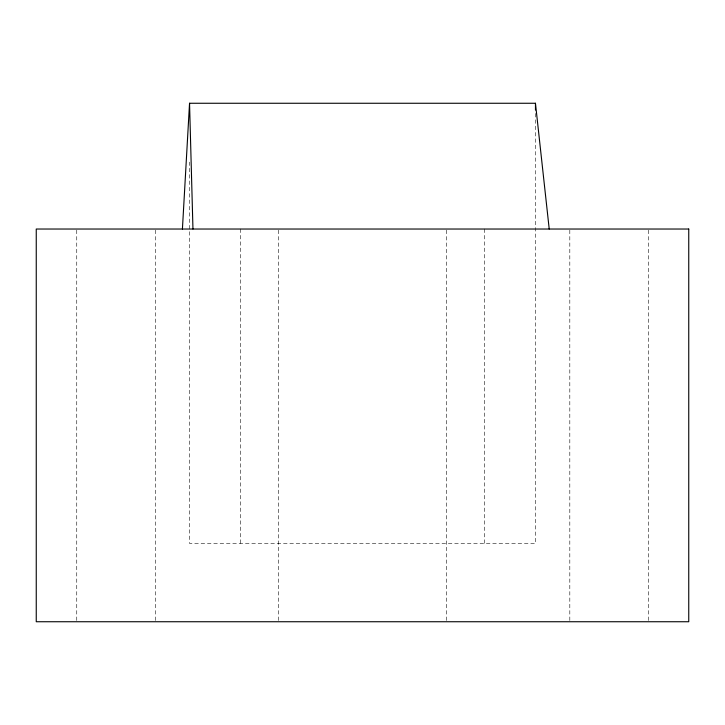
<?xml version="1.0" encoding="UTF-8"?>
<svg xmlns="http://www.w3.org/2000/svg" width="725" height="725" viewBox="0 0 725 725"><rect width="100%" height="100%" fill="white"/><g stroke="black" fill="none" stroke-linecap="round" stroke-linejoin="round"><path stroke-width="0.54" stroke-dasharray="3.62 2.72" d="M648.395 230.16L648.395 621.742M569.814 230.16L569.814 621.742M535.458 113.435L535.458 543.469L189.542 543.469L189.542 162.101M484.336 229.028L484.336 543.469M446.627 230.16L446.627 620.618M278.373 230.16L278.373 621.742M240.664 229.028L240.664 543.469M155.349 230.16L155.349 621.742M76.75 230.16L76.75 621.742"/><path stroke-width="1.09" d="M182.419 229.028L189.542 103.258L535.458 103.258L549.215 229.028M189.542 103.258L192.959 229.028M535.458 103.258L535.458 110.046M688.75 229.028L36.25 229.028L36.25 621.742L688.75 621.742L688.75 229.028"/></g></svg>
